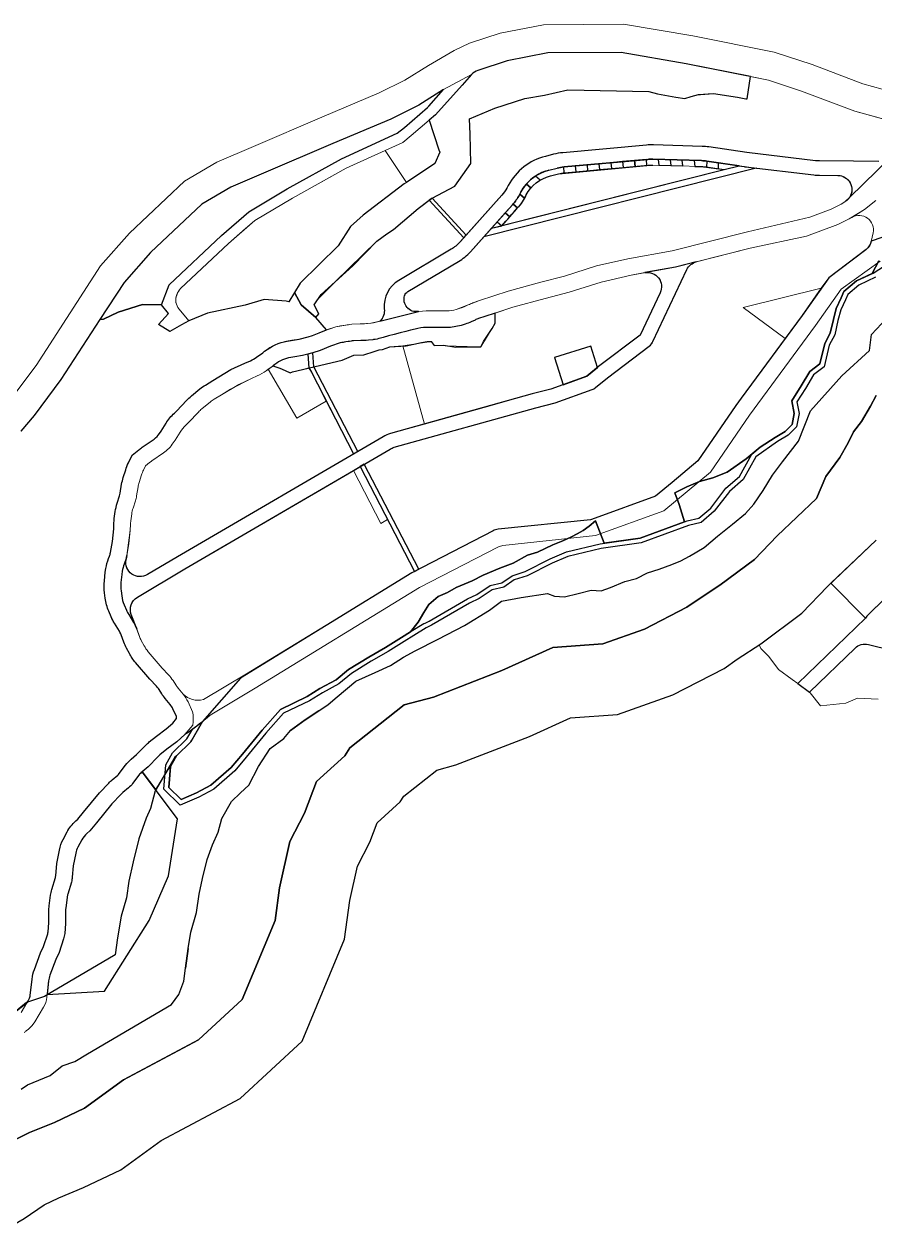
# Model space of a CAD drawing. Header units: millimetres. Extents: x 234550 to 240984, y 469077 to 474234.
# Drawn here: x 235077 to 235434, y 473330 to 473838 of the extents above; entities that cross this region are included whole.
import ezdxf

# ---------------------------------------------------------------- set-up
doc = ezdxf.new("R2010")
doc.units = ezdxf.units.MM
for name, color, linetype, lineweight in [('_proposed _Primary_road_Hatch', 7, 'Continuous', 0), ('_Proposed Access Road_Hatch', 255, 'Continuous', 0), ('_Proposed bicycle track hatch', 60, 'Continuous', 30), ('_Proposed institutional precinct_hatch', 150, 'Continuous', 0), ('_proposed OS-2 _hatch', 83, 'Continuous', 0), ('_Proposed UV_1_a_hatch', 31, 'Continuous', 0), ('_Proposed_footpath hatch', 161, 'Continuous', 30), ('_Proposed_parking', 253, 'Continuous', 30), ('_Propossed _Secondary_road_Hatch', 251, 'Continuous', 0), ('E1', 108, 'Continuous', 30)]:
    doc.layers.add(name, color=color, linetype=linetype, lineweight=lineweight)
doc.layers.add('_Proposed Service-1 hatch', color=210, linetype='Continuous')
doc.layers.add('_proposed Tertiary_road_Hatch', color=252, linetype='Continuous')
doc.layers.add('_proposed UV_2_Hatch', color=53, linetype='Continuous', lineweight=0, true_color=0xf2d64a)
doc.layers.add('water', color=140, linetype='Continuous', lineweight=30, true_color=0x00cdfe)

msp = doc.modelspace()

# ---------------------------------------------------------------- linework, layer by layer
at = {"layer": '_proposed _Primary_road_Hatch'}
msp.add_lwpolyline([(235461.62, 473803.53), (235429.12, 473812.46), (235407.85, 473820.57), (235391.9, 473825.76), (235357.66, 473832.59), (235328.54, 473837.55), (235294.97, 473837.31), (235276.77, 473833.77), (235263.78, 473829.53), (235257.4, 473826.52), (235246.57, 473820.17), (235236.7, 473813.98), (235225.85, 473808.62), (235201.8, 473798.4), (235173.05, 473786.07), (235157.7, 473779.49), (235144.11, 473771.54), (235120.99, 473749.75), (235108.76, 473735.9), (235081.65, 473694.09), (235071.95, 473681.08)], dxfattribs=at)
msp.add_lwpolyline([(235075.27, 473666.38), (235080.84, 473673.02), (235092.06, 473688.11), (235118.66, 473728.97), (235129.73, 473741.53), (235151.3, 473761.83), (235163.56, 473769.02), (235177.3, 473774.85), (235206.44, 473787.33), (235230.73, 473797.66), (235242.52, 473803.49), (235252.97, 473810.01), (235264.72, 473816.38, -0.131842), (235267.32, 473818.08), (235279.7, 473822.12), (235296.8, 473825.45), (235327.63, 473825.58), (235354.91, 473820.91), (235389.58, 473813.98), (235403.42, 473809.41), (235425.78, 473800.91), (235458.51, 473791.94)], format="xyb", dxfattribs=at)
at = {"layer": '_Proposed Access Road_Hatch'}
msp.add_lwpolyline([(235173.67, 473755.05), (235189.47, 473764.35), (235212.07, 473776.96), (235235.79, 473787.82), (235239.36, 473790.71), (235246.92, 473797.2), (235246.92, 473797.2), (235249.58, 473799.49), (235260.7, 473811.9), (235264.72, 473816.38), (235252.97, 473810.02), (235252.97, 473810.01), (235246.69, 473803.01, -0.032496), (235246.13, 473802.46), (235236.48, 473794.17), (235233.4, 473791.67), (235210.04, 473780.98), (235187.24, 473768.26), (235171.03, 473758.71), (235159.55, 473748.68), (235137.57, 473727.97), (235134.43, 473719.53), (235137.39, 473715.97), (235133.16, 473711.25), (235137.9, 473708.41), (235142.78, 473711.11), (235145.86, 473712.82), (235141.78, 473717.73, -0.279233), (235140.85, 473723.88, -0.125395), (235142.44, 473726.38), (235162.57, 473745.35)], format="xyb", close=True, dxfattribs=at)
at = {"layer": '_Proposed bicycle track hatch'}
msp.add_lwpolyline([(235434.55, 473731.13), (235427.54, 473727.88), (235422.86, 473723.92), (235421.82, 473721.61), (235419.87, 473717.4), (235418.72, 473712.91), (235417.37, 473706.98), (235415.03, 473702.56), (235412.93, 473693.55), (235408.42, 473690.13), (235405, 473684.39), (235401.44, 473678.84), (235402.4, 473673.93), (235401.33, 473668.22), (235397.8, 473664.74), (235393.32, 473662.09), (235384.23, 473655.71), (235378.87, 473646.17), (235373.09, 473641.06), (235366.68, 473632.75), (235361.16, 473628.06), (235355.85, 473626.81), (235336.04, 473619.53), (235319.13, 473617.16), (235305.23, 473613.77), (235298.65, 473610.93), (235288.03, 473605.56), (235282.68, 473603.88), (235278.26, 473600.83), (235273.39, 473599.71), (235267.97, 473596.09), (235263.9, 473594.14), (235247.94, 473584.89, -0.038977), (235245.58, 473583.76), (235240.41, 473580.6), (235236.41, 473578.03), (235229.63, 473573.78), (235222.54, 473569.71), (235214.18, 473564.61), (235208.89, 473560.28), (235202.02, 473556.49), (235196.64, 473553.12), (235185.65, 473547.87), (235178.25, 473539.46), (235169.92, 473529.35), (235165.17, 473523.62), (235156.32, 473515.92), (235150.01, 473512.58), (235142.17, 473509.17), (235135.35, 473515.89), (235136.17, 473526.13), (235139.03, 473531.25), (235145.1, 473537.09), (235147.6, 473541.24), (235151.64, 473544.39), (235146.68, 473535.84), (235140.63, 473530.01), (235138.13, 473525.53), (235137.42, 473516.65), (235142.61, 473511.54), (235149.14, 473514.38), (235155.18, 473517.58), (235163.73, 473525.02), (235168.38, 473530.62), (235176.73, 473540.75), (235184.42, 473549.5), (235195.67, 473554.87), (235201, 473558.21), (235207.77, 473561.95), (235213.02, 473566.24), (235221.52, 473571.43), (235228.6, 473575.49), (235235.33, 473579.71), (235239.34, 473582.3), (235244.7, 473585.56, 0.041903), (235246.93, 473586.62), (235262.97, 473595.91), (235266.98, 473597.83), (235272.59, 473601.57), (235277.44, 473602.69), (235281.79, 473605.69), (235287.27, 473607.41), (235297.8, 473612.74), (235304.6, 473615.68), (235318.76, 473619.13), (235335.55, 473621.48), (235355.28, 473628.73), (235360.23, 473629.89), (235365.22, 473634.14), (235371.62, 473642.44), (235377.3, 473647.45), (235382.57, 473656.84), (235386.05, 473659.65), (235392.23, 473663.77), (235396.57, 473666.34), (235399.48, 473669.2), (235400.36, 473673.92), (235399.32, 473679.24), (235403.3, 473685.44), (235406.91, 473691.49), (235411.15, 473694.71), (235413.15, 473703.27), (235415.48, 473707.68), (235416.78, 473713.38), (235417.98, 473718.07), (235420, 473722.44), (235421.22, 473725.15), (235426.45, 473729.58), (235433.57, 473732.88), (235443.44, 473739.33)], format="xyb", dxfattribs=at)
at = {"layer": '_Proposed institutional precinct_hatch'}
msp.add_lwpolyline([(235235.79, 473702.28), (235230.36, 473701.9), (235227.29, 473700.83), (235225.82, 473700.66), (235223.81, 473700), (235219.37, 473698.49), (235215.21, 473698.44), (235210.32, 473696.35), (235198.44, 473693.51), (235216.87, 473657.9), (235227.53, 473664.12, -0.064055), (235230.63, 473665.44), (235244.97, 473669.44)], format="xyb", close=True, dxfattribs=at)
at = {"layer": '_proposed OS-2 _hatch'}
for points in [[(235246.92, 473797.2), (235239.36, 473790.71), (235235.79, 473787.82), (235228.44, 473784.45), (235237.3, 473771.04), (235249.25, 473779.01), (235251.34, 473783.7), (235250.92, 473784.65)], [(235197.38, 473691.2), (235196.36, 473693.01), (235188.51, 473690.99), (235184.19, 473692.96), (235181.2, 473693.83), (235179.26, 473692.44), (235191.25, 473671.89), (235203.63, 473679.12)], [(235217.9, 473651.55), (235215.11, 473649.92), (235226.61, 473627.69), (235229.41, 473629.32)]]:
    msp.add_lwpolyline(points, close=True, dxfattribs=at)
msp.add_lwpolyline([(235370.88, 473776.38), (235363.18, 473777.52, 0.029186), (235361.32, 473777.68), (235340.88, 473778.29, 0.030089), (235338.96, 473778.23), (235303.8, 473775.05, 0.039734), (235301.3, 473774.62), (235297.83, 473773.73, 0.21088), (235287.66, 473765.76, -0.092622), (235284.07, 473760.27, -0.000407), (235277.41, 473752.84)], format="xyb", close=True, dxfattribs=at)
msp.add_lwpolyline([(235403.6, 473715.02), (235411.72, 473726.52), (235378.81, 473718.37), (235396.5, 473705.38), (235403.6, 473715.02)], dxfattribs=at)
at = {"layer": '_Proposed Service-1 hatch'}
msp.add_lwpolyline([(235314.8, 473702.22), (235299.61, 473697.36), (235303.27, 473685.92), (235313.15, 473689.5), (235317.66, 473693.25)], close=True, dxfattribs=at)
msp.add_lwpolyline([(235141.16, 473503.44), (235126.25, 473523.25, 0.053684), (235124.89, 473521.79), (235122.25, 473518.29, -0.058431), (235120.53, 473516.49), (235118.18, 473514.54, 0.031577), (235117.32, 473513.74), (235113.55, 473509.71), (235107.03, 473501.85), (235104.31, 473498.46), (235103, 473497.31, 0.091307), (235100.91, 473494.67), (235099.27, 473491.58, 0.073373), (235098.36, 473489.02), (235097.31, 473483.67), (235096.9, 473478.95, -0.049578), (235096.51, 473476.87), (235095.02, 473471.8, 0.038348), (235094.72, 473470.4), (235094.13, 473465.99, 0.035003), (235094.05, 473464.69), (235094.1, 473459.42), (235093.7, 473455.29, -0.054971), (235093.23, 473452.99), (235091.36, 473447.23), (235090.02, 473444.36), (235087.48, 473437.71, 0.065478), (235086.92, 473435.35), (235086.32, 473429.59), (235110.39, 473431.02), (235129.21, 473460.7), (235137.34, 473479.49)], format="xyb", close=True, dxfattribs=at)
at = {"layer": '_proposed Tertiary_road_Hatch'}
for points in [[(235435.89, 473779.83), (235425.25, 473779.92), (235410.99, 473780.03, -0.02765), (235409.28, 473780.14), (235380.39, 473783.57), (235364.42, 473785.93, 0.029186), (235361.57, 473786.18), (235341.13, 473786.79, 0.030089), (235338.19, 473786.7), (235303.04, 473783.51, 0.039734), (235299.2, 473782.85), (235295.73, 473781.97, 0.21088), (235280.16, 473769.76), (235279.58, 473768.66, -0.060254), (235277.44, 473765.61), (235259.76, 473745.89, -0.076242), (235256.13, 473742.9), (235234.09, 473729.83, 0.288535), (235228.01, 473717.92, -0.244895), (235226.17, 473712.69), (235242.43, 473716.77, -0.565011), (235236.56, 473723.38), (235236.59, 473723.48, -0.180655), (235237.91, 473725.12), (235259.19, 473737.74, 0.076242), (235264.23, 473741.88), (235281.91, 473761.61, 0.060254), (235284.87, 473765.84), (235285.46, 473766.94, -0.21088), (235297.21, 473776.16), (235300.68, 473777.04, -0.039734), (235303.58, 473777.54), (235338.73, 473780.72, -0.030089), (235340.95, 473780.79), (235361.39, 473780.18, -0.029186), (235363.54, 473779.99), (235379.3, 473777.67, 0.007101), (235379.9, 473777.59), (235408.57, 473774.18, 0.02765), (235410.94, 473774.03), (235418.63, 473773.97, -0.589371), (235423.64, 473764.75), (235440.86, 473781.51, -0.16847)], [(235451.85, 473609.22), (235431.52, 473589.31, 0.059435), (235430.34, 473587.83), (235401.79, 473560.3), (235406.7, 473556.7), (235425.91, 473575.23, -0.257505), (235431.51, 473576.73), (235489.52, 473562.49, 0.286146)]]:
    msp.add_lwpolyline(points, format="xyb", dxfattribs=at)
msp.add_lwpolyline([(235291.68, 473676.27), (235299.83, 473678.29), (235315.39, 473683.93, 0.086845), (235316.83, 473684.75), (235321.8, 473688.89), (235339.41, 473702.2, 0.133222), (235340.95, 473704.19), (235340.96, 473704.18), (235355.22, 473734.37, -0.22419), (235359.18, 473737.63), (235350.45, 473735.42), (235337.49, 473733.1, -0.609637), (235343.98, 473724.63), (235335.56, 473706.81), (235318.07, 473693.59), (235313.15, 473689.5), (235298.09, 473684.04), (235290.15, 473682.07), (235230.63, 473665.44, 0.064055), (235227.53, 473664.12), (235141.12, 473613.68), (235128.45, 473606.13, -0.644563), (235119.47, 473612.37), (235119.8, 473614.16, -0.045294), (235119.04, 473611.43), (235118.68, 473610.49, 0.051832), (235117.92, 473607.63), (235117.7, 473606.23), (235117.33, 473602.8, 0.060106), (235117.37, 473599.38), (235117.65, 473597.21, 0.067991), (235118.68, 473593.48), (235119.65, 473591.2, 0.036783), (235120.61, 473589.33), (235122.63, 473586.04, -0.047746), (235123.95, 473583.35), (235121.69, 473589.37, -0.362988), (235124.23, 473596.64), (235144.16, 473608.51), (235230.56, 473658.94, -0.064055), (235232.25, 473659.66)], format="xyb", close=True, dxfattribs=at)
at = {"layer": '_Proposed UV_1_a_hatch'}
msp.add_lwpolyline([(235420.07, 473761.87), (235421.67, 473762.83, 0.757958), (235418.63, 473773.97), (235410.94, 473774.03, -0.02765), (235408.57, 473774.18), (235384.38, 473777.05), (235269.89, 473748.2), (235264.23, 473741.88, -0.076242), (235259.19, 473737.74), (235237.91, 473725.12, 0.180655), (235236.6, 473723.48), (235236.56, 473723.38, 0.567588), (235242.47, 473716.78), (235244.15, 473716.95), (235245.68, 473717.01), (235254.32, 473717.02, 0.073682), (235258.29, 473717.62), (235263.31, 473719.53), (235268.02, 473721.32), (235280.08, 473725.27), (235293.82, 473729.04), (235303.81, 473731.6), (235317.28, 473735.91), (235330.45, 473738.94), (235348.98, 473742.27), (235380.7, 473750.28), (235406.91, 473756.45), (235415.89, 473759.83)], format="xyb", close=True, dxfattribs=at)
at = {"layer": '_proposed UV_2_Hatch'}
for points in [[(235450.58, 473794.11), (235425.78, 473800.91), (235403.42, 473809.41), (235389.58, 473813.98), (235381.95, 473815.5), (235380.57, 473806.13), (235380.06, 473806.21), (235376.45, 473806.84), (235366.47, 473808.36), (235364.16, 473808.2), (235360.13, 473807.93), (235357, 473807.12), (235354.34, 473806.33), (235350.55, 473806.85), (235342.87, 473808.26), (235339.26, 473809.24), (235305.13, 473809.95), (235295.32, 473807.76), (235287.13, 473806.34), (235274.43, 473802.3), (235263.88, 473797.7), (235264.18, 473791.3), (235264.41, 473778.95), (235257.71, 473769.47), (235248.16, 473764.33), (235262.46, 473748.89), (235277.44, 473765.61, 0.060254), (235279.58, 473768.66), (235280.16, 473769.76, -0.21088), (235295.73, 473781.97), (235299.2, 473782.85, -0.039734), (235303.04, 473783.51), (235338.19, 473786.7, -0.030089), (235341.13, 473786.79), (235361.57, 473786.18, -0.029186), (235364.42, 473785.93), (235380.39, 473783.57), (235409.28, 473780.14, 0.02765), (235410.99, 473780.03), (235425.25, 473779.92), (235435.9, 473779.83, 0.227084)], [(235234.09, 473729.83), (235256.13, 473742.9, 0.076242), (235259.76, 473745.89), (235261.45, 473747.77), (235246.85, 473763.54), (235242.33, 473760.07), (235231.94, 473751.19), (235229.09, 473749.37), (235224.84, 473746.3), (235207.39, 473729.22), (235200.23, 473722.04), (235198.62, 473719.6), (235200.46, 473715.78), (235199.22, 473714.21), (235203.77, 473708.99), (235207.65, 473710.37), (235214.38, 473711.43), (235219.76, 473711.55), (235222.36, 473711.85), (235226.17, 473712.69, 0.244895), (235228.01, 473717.92, -0.288535), (235234.09, 473729.83)], [(235141.12, 473613.68), (235215.14, 473656.89), (235203.63, 473679.12), (235191.25, 473671.89), (235179.26, 473692.44), (235178.4, 473691.82, -0.052446), (235174.64, 473689.67), (235172.26, 473688.63), (235163.44, 473684.07), (235159.59, 473681.75), (235156.52, 473679.87, 0.033669), (235154.95, 473678.75), (235151.35, 473675.82, 0.033758), (235149.95, 473674.5), (235145.79, 473670.05), (235144.59, 473668.93, 0.065314), (235142.23, 473666.06), (235140.1, 473662.63), (235139.35, 473661.52, -0.094922), (235135.2, 473657.31), (235130.27, 473653.92, 0.020074), (235129.35, 473653.23), (235127.69, 473651.88), (235126.79, 473650.05, 0.037321), (235126, 473648.07), (235125, 473644.86, 0.033878), (235124.54, 473642.98), (235123.91, 473639.25, -0.034362), (235123.4, 473637.15), (235122.42, 473634.05, 0.042484), (235121.89, 473631.68), (235121.48, 473628.75, 0.026349), (235121.36, 473627.25), (235121.28, 473624.88), (235119.8, 473614.16), (235119.47, 473612.37, 0.644563), (235128.45, 473606.13), (235141.12, 473613.68)], [(235434.82, 473620.61), (235415.78, 473602.53), (235430.34, 473587.83, -0.059435), (235431.52, 473589.31), (235450.94, 473608.33)], [(235489.52, 473562.49), (235431.51, 473576.73, 0.257505), (235425.91, 473575.23), (235406.7, 473556.7), (235407.02, 473556.47), (235411.38, 473551), (235421.99, 473552.16), (235426.97, 473554.19), (235435.62, 473553.84)]]:
    msp.add_lwpolyline(points, format="xyb", dxfattribs=at)
for points in [[(235213.82, 473752.46), (235219.14, 473757.32), (235236.32, 473770.39), (235237.3, 473771.04), (235228.44, 473784.45), (235212.07, 473776.96), (235208.57, 473775.01), (235205.06, 473773.05), (235189.48, 473764.35), (235173.68, 473755.04), (235169.72, 473751.59), (235169.72, 473751.59), (235162.57, 473745.35), (235142.44, 473726.38, 0.115353), (235140.93, 473724.1), (235140.77, 473723.66, 0.268591), (235141.78, 473717.73), (235145.86, 473712.82), (235153.66, 473716.07), (235169.52, 473719.43), (235177.58, 473721.86), (235186.75, 473721.09), (235186.75, 473721.09), (235187.89, 473720.79), (235192.67, 473728.7), (235208.67, 473744.37)], [(235375.81, 473677.29), (235396.5, 473705.38), (235378.81, 473718.37), (235411.72, 473726.52), (235414.85, 473730.97), (235430.44, 473742.74, 0.178867), (235432.69, 473746.24), (235433.47, 473749.8, 0.657604), (235424.53, 473756.23), (235418.66, 473753.39), (235405.44, 473748.42), (235381.8, 473743.34), (235359.18, 473737.63, 0.22419), (235355.22, 473734.37), (235340.86, 473703.98, -0.121147), (235339.41, 473702.2), (235321.8, 473688.89), (235316.83, 473684.75, -0.086845), (235315.39, 473683.93), (235299.83, 473678.29), (235291.68, 473676.27), (235232.25, 473659.66, 0.064055), (235230.56, 473658.94), (235219.63, 473652.56), (235242.51, 473608.37), (235273.75, 473624.54, -0.093664), (235275.88, 473625.18), (235314.75, 473629.24), (235342.05, 473639.13), (235359.85, 473653.95)], [(235335.56, 473706.81), (235343.98, 473724.63, 0.609637), (235337.49, 473733.1), (235331.86, 473732.08), (235319.13, 473729.15), (235305.75, 473724.87), (235295.61, 473722.28), (235282.09, 473718.57), (235274.63, 473716.12), (235274.6, 473711.9), (235268.62, 473701.85), (235262.81, 473702.05), (235248.99, 473702.48), (235247.67, 473704.2), (235235.79, 473702.28), (235244.97, 473669.44), (235269.97, 473676.44), (235290.15, 473682.07), (235298.09, 473684.04), (235303.27, 473685.92), (235299.61, 473697.36), (235314.8, 473702.22), (235317.66, 473693.25), (235318.07, 473693.59)], [(235229.41, 473629.32), (235226.61, 473627.69), (235215.11, 473649.92), (235144.16, 473608.51), (235124.23, 473596.64, 0.362988), (235121.69, 473589.37), (235125.14, 473580.17, 0.031885), (235125.89, 473578.5), (235127.08, 473576.26, 0.0539), (235128.8, 473573.71), (235134.62, 473566.83), (235137.31, 473564.05, -0.049493), (235139.23, 473561.61), (235140.41, 473559.78, 0.029253), (235141.39, 473558.43), (235143.44, 473555.92, 0.26011), (235151.98, 473553.57), (235170.17, 473564.41), (235239.67, 473606.9), (235240.73, 473607.45)]]:
    msp.add_lwpolyline(points, format="xyb", close=True, dxfattribs=at)
msp.add_lwpolyline([(235415.78, 473602.53), (235414.29, 473601.12), (235403.59, 473589.94), (235386.24, 473577.02), (235385.59, 473576.6), (235386.28, 473575.02), (235389.71, 473571.67), (235393.76, 473566.2), (235399.46, 473562.01), (235401.79, 473560.3), (235430.34, 473587.83)], dxfattribs=at)
at = {"layer": '_Proposed_footpath hatch'}
for points in [[(235384.38, 473777.05), (235269.89, 473748.2), (235273.06, 473751.73), (235370.88, 473776.38), (235377.2, 473777.97), (235384.38, 473777.05)], [(235219.63, 473652.56), (235217.9, 473651.55), (235240.73, 473607.45), (235242.51, 473608.37), (235219.63, 473652.56)]]:
    msp.add_lwpolyline(points, dxfattribs=at)
for points in [[(235248.16, 473764.33), (235246.85, 473763.54), (235246.85, 473763.54), (235261.45, 473747.77), (235262.46, 473748.89)], [(235198.44, 473693.51), (235198.01, 473699.33), (235195.86, 473698.82), (235196.36, 473693.01), (235197.38, 473691.2), (235215.14, 473656.89), (235216.87, 473657.9)]]:
    msp.add_lwpolyline(points, close=True, dxfattribs=at)
at = {"layer": '_Proposed_parking'}
for points in [[(235285.46, 473766.94, -0.210881), (235297.21, 473776.16, 0.083675), (235291.59, 473773.67, 0.138176), (235284.87, 473765.84, -0.060254), (235281.91, 473761.61), (235273.06, 473751.73), (235277.39, 473752.82, 0.000408), (235284.06, 473760.27, 0.092622), (235287.66, 473765.76, -0.21088), (235297.83, 473773.73), (235301.3, 473774.62), (235338.4, 473778.18), (235338.96, 473778.23, -0.030089), (235340.88, 473778.29)], [(235361.32, 473777.68, -0.029186), (235363.18, 473777.52), (235370.88, 473776.38), (235377.2, 473777.97), (235363.54, 473779.99, 0.029186), (235361.39, 473780.18), (235340.95, 473780.79, 0.030089), (235338.73, 473780.72), (235303.58, 473777.54, 0.039734), (235300.68, 473777.04)], [(235303.32, 473777.51), (235303.55, 473775.02, -0.004051)], [(235358.3, 473780.27), (235358.52, 473777.77), (235361.32, 473777.68, -0.029186), (235363.18, 473777.52), (235363.52, 473777.47)], [(235363.59, 473779.98), (235363.54, 473779.99, 0.029186)], [(235293.53, 473771.93), (235291.59, 473773.67, 0.068376)], [(235287.08, 473764.66), (235287.66, 473765.76, -0.055501)], [(235287.08, 473764.66, -0.060254), (235284.06, 473760.27), (235282.2, 473761.94, -0.005142)], [(235282.2, 473761.94), (235284.06, 473760.27, 0.052629)]]:
    msp.add_lwpolyline(points, format="xyb", dxfattribs=at)
for points in [[(235313.28, 473778.42), (235308.3, 473777.96), (235308.53, 473775.47), (235313.51, 473775.93)], [(235323.24, 473779.32), (235313.28, 473778.42), (235313.51, 473775.93), (235318.48, 473776.38)], [(235318.26, 473778.87), (235318.48, 473776.38), (235323.46, 473776.83)], [(235328.22, 473779.77), (235323.24, 473779.32), (235323.46, 473776.83), (235333.42, 473777.73), (235333.2, 473780.22), (235328.22, 473779.77), (235328.44, 473777.28)], [(235348.23, 473780.57), (235343.19, 473780.72), (235343.42, 473778.22), (235353.49, 473777.92), (235353.26, 473780.42), (235348.23, 473780.57), (235348.45, 473778.07)], [(235303.8, 473775.05), (235308.53, 473775.47)], [(235285.46, 473766.94), (235285.02, 473766.13), (235286.94, 473764.41), (235285.02, 473766.13), (235284.87, 473765.84)], [(235281.91, 473761.61), (235278.87, 473758.21), (235280.73, 473756.54), (235283.77, 473759.94)]]:
    msp.add_lwpolyline(points, dxfattribs=at)
for points in [[(235338.18, 473780.67), (235333.2, 473780.22), (235333.42, 473777.73), (235338.4, 473778.18)], [(235368.57, 473779.25), (235363.59, 473779.98), (235363.52, 473777.47), (235368.5, 473776.73)], [(235289.67, 473768.68), (235287.8, 473770.35)], [(235280.73, 473756.54), (235278.87, 473758.21), (235275.53, 473754.49), (235277.39, 473752.82)]]:
    msp.add_lwpolyline(points, close=True, dxfattribs=at)
at = {"layer": '_Propossed _Secondary_road_Hatch'}
for points in [[(235440.86, 473781.51), (235423.64, 473764.75), (235421.67, 473762.83), (235420.07, 473761.87), (235415.89, 473759.83), (235406.91, 473756.45), (235380.7, 473750.28), (235348.98, 473742.27), (235330.45, 473738.94), (235317.28, 473735.91), (235303.81, 473731.6), (235293.82, 473729.05), (235280.08, 473725.27), (235268.02, 473721.32), (235265.3, 473720.34, 0.020474), (235263.31, 473719.53), (235261.66, 473718.78, -0.032563), (235259.99, 473718.15), (235258.29, 473717.63, -0.074532), (235254.27, 473717.02), (235245.68, 473717.01), (235244.15, 473716.95), (235242.53, 473716.78), (235242.43, 473716.77), (235224.56, 473712.29, -0.037659), (235222.54, 473711.87), (235222.4, 473711.86), (235220.61, 473711.65), (235219.76, 473711.55), (235218.96, 473711.53), (235217.94, 473711.51), (235214.38, 473711.43), (235213.48, 473711.28), (235213, 473711.21), (235212.43, 473711.12), (235211.77, 473711.03), (235210.78, 473710.88), (235210.12, 473710.77), (235209.69, 473710.7), (235209.07, 473710.61), (235207.65, 473710.37), (235202.88, 473708.68), (235198.56, 473706.92), (235196.06, 473706.06), (235192.3, 473705.18), (235189.23, 473704.64), (235187.57, 473704.37, 0.128242), (235177.74, 473700.02), (235176.97, 473699.41), (235174.31, 473697.5, -0.052446), (235171.82, 473696.08), (235169.39, 473695.01), (235163.57, 473692.33), (235155.95, 473687.73), (235152.86, 473685.84, 0.033669), (235150.53, 473684.18), (235146.93, 473681.24, 0.033758), (235144.83, 473679.28), (235140.83, 473675), (235139.81, 473674.04, 0.065314), (235136.29, 473669.76), (235134.22, 473666.43), (235133.54, 473665.41, -0.094922), (235131.24, 473663.08), (235126.3, 473659.68, 0.020074), (235124.93, 473658.66), (235122.07, 473656.34), (235120.5, 473653.11, 0.037321), (235119.33, 473650.16), (235118.32, 473646.96, 0.033878), (235117.64, 473644.16), (235117.01, 473640.43, -0.034362), (235116.73, 473639.27), (235115.74, 473636.16, 0.042484), (235114.95, 473632.64), (235114.55, 473629.7, 0.026349), (235114.36, 473627.47), (235114.29, 473625.34), (235113.76, 473620.01), (235112.92, 473615.43, -0.045294), (235112.5, 473613.92), (235112.14, 473612.97, 0.051832), (235111.01, 473608.72), (235110.76, 473607.16), (235110.37, 473603.56, 0.060106), (235110.43, 473598.46), (235110.71, 473596.3, 0.067991), (235112.24, 473590.73), (235113.21, 473588.46, 0.036783), (235114.64, 473585.68), (235116.67, 473582.38, -0.047746), (235117.39, 473580.89), (235118.59, 473577.7, 0.031885), (235119.7, 473575.23), (235120.89, 473572.98, 0.0539), (235123.46, 473569.19), (235129.43, 473562.13), (235132.27, 473559.18, -0.049493), (235133.34, 473557.84), (235134.52, 473556, 0.029253), (235135.98, 473553.99), (235138.03, 473551.48, -0.062605), (235139.19, 473549.65), (235140.67, 473546.48, -0.025644), (235140.7, 473545.59), (235139.18, 473543.76), (235136.35, 473541.27), (235132.32, 473538.24), (235129.26, 473535.78, 0.029652), (235127.84, 473534.48), (235123.92, 473530.48), (235121.69, 473528.55, 0.053684), (235119.3, 473526.01), (235116.66, 473522.51, -0.058431), (235116.07, 473521.88), (235113.72, 473519.93, 0.031577), (235112.22, 473518.53), (235108.29, 473514.34), (235101.6, 473506.27), (235099.23, 473503.32), (235098.39, 473502.58, 0.091307), (235094.72, 473497.95), (235093.08, 473494.85, 0.073373), (235091.49, 473490.37), (235090.37, 473484.66), (235089.92, 473479.56, -0.049578), (235089.79, 473478.84), (235088.3, 473473.77, 0.038348), (235087.78, 473471.33), (235087.2, 473466.91, 0.035003), (235087.05, 473464.63), (235087.09, 473459.73), (235086.74, 473455.94, -0.054971), (235086.57, 473455.15), (235084.83, 473449.8), (235083.57, 473447.09), (235080.94, 473440.2, 0.065478), (235079.96, 473436.07), (235079.25, 473429.27, -0.107355), (235078.76, 473427.77), (235075.42, 473422.08)], [(235434.6, 473763.37), (235429.85, 473759.57), (235424.53, 473756.23, -0.657604), (235433.47, 473749.8), (235432.69, 473746.24, -0.178867), (235430.44, 473742.74), (235414.85, 473730.97), (235403.6, 473715.02), (235375.85, 473677.26), (235359.85, 473653.95), (235342.05, 473639.13), (235314.75, 473629.24), (235275.88, 473625.18, 0.093664), (235273.75, 473624.54), (235239.67, 473606.9), (235170.17, 473564.41), (235151.98, 473553.57, -0.26011), (235143.44, 473555.92, -0.062602)], [(235145.53, 473552.61, 0.062605), (235143.44, 473555.92), (235141.39, 473558.43, -0.029253), (235140.41, 473559.78), (235139.23, 473561.61, 0.049493), (235137.31, 473564.05), (235134.62, 473566.83), (235128.8, 473573.71, -0.0539), (235127.08, 473576.26), (235125.89, 473578.5, -0.031885), (235125.14, 473580.17), (235123.95, 473583.35, 0.047746), (235122.63, 473586.04), (235120.61, 473589.33, -0.036783), (235119.65, 473591.2), (235118.68, 473593.48, -0.067991), (235117.65, 473597.21), (235117.37, 473599.38, -0.060106), (235117.33, 473602.8), (235117.7, 473606.23), (235117.92, 473607.63, -0.051832), (235118.68, 473610.49), (235119.04, 473611.43, 0.045294), (235119.8, 473614.16), (235120.7, 473619.03), (235121.28, 473624.88), (235121.36, 473627.25, -0.026349), (235121.48, 473628.75), (235121.89, 473631.68, -0.042484), (235122.42, 473634.05), (235123.4, 473637.15, 0.034362), (235123.91, 473639.25), (235124.54, 473642.98, -0.033878), (235125, 473644.86), (235126, 473648.07, -0.037321), (235126.79, 473650.05), (235127.69, 473651.88), (235129.35, 473653.23, -0.020074), (235130.27, 473653.92), (235135.2, 473657.31, 0.094922), (235139.35, 473661.52), (235140.1, 473662.63), (235142.23, 473666.06, -0.065314), (235144.59, 473668.93), (235145.79, 473670.05), (235149.95, 473674.5, -0.033758), (235151.35, 473675.82), (235154.95, 473678.75, -0.033669), (235156.52, 473679.87), (235159.59, 473681.75), (235166.86, 473686.13), (235172.26, 473688.63), (235174.64, 473689.67, 0.052446), (235178.4, 473691.82), (235181.2, 473693.83), (235182.09, 473694.54, -0.128242), (235188.69, 473697.46), (235190.4, 473697.74), (235193.71, 473698.32), (235198.01, 473699.33), (235201.03, 473700.37), (235205.36, 473702.14), (235209.42, 473703.57), (235210.19, 473703.7), (235210.76, 473703.79), (235211.21, 473703.86), (235211.86, 473703.96), (235212.78, 473704.1), (235213.45, 473704.19), (235214.06, 473704.29), (235214.54, 473704.36), (235215.03, 473704.44), (235218.1, 473704.51), (235219.14, 473704.53), (235220.19, 473704.56), (235220.43, 473704.58), (235221.41, 473704.7), (235223.24, 473704.91), (235223.43, 473704.93, 0.037659), (235226.48, 473705.56), (235227.53, 473705.86), (235229.73, 473706.5), (235232.15, 473707.15), (235234.66, 473707.79), (235237.05, 473708.34), (235239.05, 473708.84), (235241.03, 473709.37, -0.062027), (235245.76, 473710.01), (235246.98, 473710.02), (235254.27, 473710.02, 0.074532), (235260.34, 473710.93), (235262.04, 473711.45, 0.032563), (235264.56, 473712.41), (235266.21, 473713.16, -0.020474), (235267.68, 473713.76), (235270.29, 473714.7), (235282.09, 473718.57), (235295.61, 473722.28), (235305.75, 473724.87), (235319.13, 473729.15), (235331.86, 473732.08), (235350.45, 473735.42), (235381.8, 473743.34), (235405.44, 473748.42), (235418.66, 473753.39), (235423.41, 473755.71), (235429.85, 473759.57)], [(235147.63, 473544.31), (235147.49, 473542.81), (235144.22, 473538.86, 0.034865), (235154.79, 473547.1), (235173.78, 473558.41), (235242.89, 473600.68), (235275.8, 473617.72, -0.092923), (235277.92, 473618.36), (235316.79, 473622.53), (235345.59, 473632.96), (235365.08, 473649.19), (235381.5, 473673.2), (235409.28, 473710.92), (235420.02, 473726.15), (235436.44, 473737.89, 0.185565)], [(235145.53, 473552.61), (235147.48, 473548.45), (235147.54, 473547.98, -0.05867), (235147.63, 473544.31, 0.065718), (235147.54, 473547.98, -0.058667)], [(235076.63, 473413.6, -0.036131), (235077.68, 473414.43, 0.073503), (235079.97, 473416.56), (235081.2, 473418.1), (235084.8, 473424.23, 0.107355), (235086.22, 473428.55), (235086.92, 473435.35, -0.065478), (235087.48, 473437.71), (235090.02, 473444.36), (235091.36, 473447.23), (235093.23, 473452.99, 0.054971), (235093.7, 473455.29), (235094.1, 473459.42), (235094.05, 473464.69, -0.035003), (235094.13, 473465.99), (235094.72, 473470.4, -0.038348), (235095.02, 473471.8), (235096.51, 473476.87, 0.049578), (235096.9, 473478.95), (235097.31, 473483.67), (235098.36, 473489.02, -0.073373), (235099.27, 473491.58), (235100.91, 473494.67, -0.091307), (235103, 473497.31), (235104.31, 473498.46), (235107.03, 473501.85), (235113.55, 473509.71), (235117.32, 473513.74, -0.031577), (235118.18, 473514.54), (235120.53, 473516.49, 0.058431), (235122.25, 473518.29), (235124.89, 473521.79, -0.053684), (235126.25, 473523.25), (235128.72, 473525.37), (235132.84, 473529.59, -0.029652), (235133.66, 473530.33), (235136.62, 473532.72), (235140.77, 473535.84), (235144.21, 473538.86), (235147.49, 473542.81), (235147.63, 473544.31, 0.05867)]]:
    msp.add_lwpolyline(points, format="xyb", dxfattribs=at)
msp.add_lwpolyline([(235147.54, 473547.98), (235147.48, 473548.45)], dxfattribs=at)
at = {"layer": 'E1'}
for points in [[(235381.95, 473815.5), (235354.91, 473820.91), (235327.63, 473825.58), (235296.8, 473825.45), (235279.7, 473822.12), (235267.32, 473818.08, 0.1337), (235264.69, 473816.35), (235260.7, 473811.9), (235249.58, 473799.49), (235246.92, 473797.2), (235250.91, 473784.65), (235251.34, 473783.7), (235249.25, 473779.01), (235237.3, 473771.04), (235236.32, 473770.39), (235219.14, 473757.32), (235213.82, 473752.46), (235208.67, 473744.37), (235192.67, 473728.7), (235190.3, 473724.77), (235193.13, 473719.52), (235199.22, 473714.21), (235200.46, 473715.78), (235198.62, 473719.6), (235201.43, 473723.85), (235207.39, 473729.22), (235214.84, 473735.93), (235224.84, 473746.3), (235229.09, 473749.37), (235231.94, 473751.19), (235242.33, 473760.07), (235243.95, 473761.31), (235246.85, 473763.54), (235248.16, 473764.33), (235257.71, 473769.47), (235264.41, 473778.95), (235264.18, 473791.3), (235263.88, 473797.7), (235274.43, 473802.3), (235287.13, 473806.34), (235295.32, 473807.76), (235305.13, 473809.95), (235339.26, 473809.24), (235342.87, 473808.26), (235350.55, 473806.85), (235354.34, 473806.33), (235357, 473807.12), (235360.13, 473807.93), (235360.87, 473807.98), (235366.47, 473808.36), (235376.45, 473806.84), (235380.06, 473806.21), (235380.57, 473806.13)], [(235187.24, 473768.26), (235210.04, 473780.98), (235233.4, 473791.67), (235236.48, 473794.17), (235246.13, 473802.46, 0.032496), (235246.69, 473803.01), (235252.97, 473810.01), (235242.52, 473803.49), (235230.73, 473797.66), (235206.44, 473787.33), (235177.3, 473774.85), (235163.56, 473769.02), (235151.3, 473761.83), (235129.73, 473741.53), (235118.66, 473728.97), (235108.48, 473713.33), (235109.99, 473713.47), (235116.24, 473716.43), (235126.41, 473719.76), (235134.43, 473719.53), (235137.57, 473727.97), (235159.55, 473748.68), (235171.03, 473758.71)], [(235273.38, 473709.63), (235274.6, 473711.9), (235274.63, 473716.12), (235270.29, 473714.7), (235267.68, 473713.76, 0.020474), (235266.21, 473713.16), (235264.56, 473712.41, -0.032563), (235262.04, 473711.45), (235260.34, 473710.93, -0.074532), (235254.27, 473710.02), (235250.15, 473710.02), (235246.98, 473710.02), (235245.76, 473710.01, 0.062027), (235241.03, 473709.37), (235239.05, 473708.84), (235237.05, 473708.34), (235234.66, 473707.79), (235232.15, 473707.15), (235229.73, 473706.5), (235227.53, 473705.86), (235226.48, 473705.56, -0.037659), (235223.43, 473704.93), (235223.24, 473704.91), (235221.41, 473704.7), (235220.43, 473704.58), (235220.19, 473704.56), (235219.14, 473704.53), (235218.1, 473704.51), (235215.03, 473704.44), (235214.54, 473704.36), (235214.06, 473704.29), (235213.45, 473704.19), (235212.78, 473704.1), (235211.86, 473703.96), (235211.21, 473703.86), (235210.76, 473703.79), (235210.19, 473703.7), (235209.42, 473703.57), (235205.36, 473702.14), (235201.03, 473700.37), (235198.01, 473699.33), (235193.71, 473698.32), (235190.4, 473697.74), (235188.69, 473697.46, 0.128242), (235182.09, 473694.54), (235181.22, 473693.85), (235184.19, 473692.96), (235186.32, 473691.94), (235188.51, 473690.99), (235189.44, 473691.35), (235210.32, 473696.35), (235215.21, 473698.44), (235219.37, 473698.49), (235223.81, 473700), (235225.82, 473700.66), (235227.29, 473700.83), (235230.36, 473701.9), (235237.24, 473702.38), (235240.46, 473703.07), (235243.67, 473703.75), (235246.03, 473704.12), (235247.67, 473704.2), (235248.99, 473702.48), (235252.97, 473702.53), (235258.14, 473701.82), (235265.27, 473701.86), (235268.62, 473701.85), (235269.79, 473704.08)], [(235269.79, 473704.08), (235273.38, 473709.63), (235274.6, 473711.9), (235274.63, 473716.12), (235270.29, 473714.7), (235267.68, 473713.76, 0.020474), (235266.21, 473713.16), (235264.56, 473712.41, -0.032563), (235262.04, 473711.45), (235260.34, 473710.93, -0.074532), (235254.27, 473710.02), (235246.98, 473710.02), (235245.76, 473710.01, 0.062027), (235241.03, 473709.37), (235239.05, 473708.84), (235237.05, 473708.34), (235234.66, 473707.79), (235232.15, 473707.15), (235229.73, 473706.5), (235227.53, 473705.86), (235226.48, 473705.56, -0.037659), (235223.43, 473704.93), (235223.24, 473704.91), (235221.41, 473704.7), (235220.43, 473704.58), (235220.19, 473704.56), (235219.14, 473704.53), (235218.1, 473704.51), (235215.03, 473704.44), (235214.54, 473704.36), (235214.06, 473704.29), (235213.45, 473704.19), (235212.78, 473704.1), (235211.86, 473703.96), (235211.21, 473703.86), (235210.76, 473703.79), (235210.19, 473703.7), (235209.42, 473703.57), (235205.36, 473702.14), (235201.03, 473700.37), (235198.01, 473699.33), (235193.71, 473698.32), (235190.4, 473697.74), (235188.69, 473697.46, 0.128242), (235182.09, 473694.54), (235181.22, 473693.85), (235184.19, 473692.96), (235186.32, 473691.94), (235188.51, 473690.99), (235189.44, 473691.35), (235210.32, 473696.35), (235215.21, 473698.44), (235219.37, 473698.49), (235223.81, 473700), (235225.82, 473700.66), (235227.29, 473700.83), (235230.36, 473701.9), (235237.24, 473702.38), (235240.46, 473703.07), (235243.67, 473703.75), (235246.03, 473704.12), (235247.67, 473704.2), (235248.99, 473702.48), (235252.97, 473702.53), (235258.14, 473701.82), (235265.27, 473701.86), (235268.62, 473701.85)], [(235147.09, 473536.54), (235151.64, 473544.39, -0.017097), (235146.41, 473540.38), (235144.21, 473538.86), (235140.77, 473535.84), (235136.62, 473532.72), (235133.66, 473530.33), (235132.84, 473529.59), (235128.72, 473525.37), (235126.25, 473523.25), (235131.99, 473515.63), (235140.63, 473530.01), (235146.69, 473535.85)]]:
    msp.add_lwpolyline(points, format="xyb", close=True, dxfattribs=at)
for points in [[(235449.35, 473752.13), (235432.71, 473746.35, -0.179454), (235430.52, 473742.79), (235414.85, 473730.97), (235406.72, 473719.44), (235403.6, 473715.02), (235378.03, 473680.29), (235375.81, 473677.29), (235359.85, 473653.95), (235349.01, 473644.92), (235342.05, 473639.13), (235316.64, 473629.92), (235314.75, 473629.24), (235275.88, 473625.18, 0.093664), (235273.75, 473624.54), (235239.67, 473606.9), (235167.64, 473562.6), (235151.64, 473544.39), (235146.69, 473535.85), (235140.63, 473530.01), (235138.13, 473525.53), (235137.42, 473516.65), (235142.61, 473511.54), (235149.14, 473514.38), (235155.18, 473517.58), (235163.73, 473525.02), (235168.38, 473530.62), (235176.73, 473540.75), (235184.42, 473549.5), (235195.67, 473554.87), (235201, 473558.21), (235207.77, 473561.95), (235213.02, 473566.24), (235221.52, 473571.43), (235228.6, 473575.49), (235235.33, 473579.71), (235239.04, 473582.1), (235242.26, 473586.16), (235244.69, 473590.18), (235246.82, 473593.52), (235250.68, 473596.91), (235254.6, 473598.65), (235258.23, 473600.68), (235264.99, 473603.47), (235269.64, 473605.95), (235276.54, 473608.84), (235282.13, 473610.97), (235288.22, 473614.26), (235292.42, 473615.62), (235298.87, 473618.62), (235303.08, 473620.37), (235306.66, 473622), (235309.1, 473623.3), (235311.66, 473624.64), (235314.18, 473626.47), (235316.86, 473628.79), (235320.44, 473619.36), (235335.55, 473621.48), (235354.22, 473628.35), (235352, 473635.62), (235350.09, 473640.5), (235355.26, 473643.09), (235360.57, 473645.22), (235366.06, 473646.85), (235372.14, 473649.24), (235380.11, 473654.85), (235386.05, 473659.65), (235392.25, 473663.78), (235396.57, 473666.34), (235399.48, 473669.2), (235400.36, 473673.92), (235399.32, 473679.24), (235403.3, 473685.44), (235406.91, 473691.49), (235411.15, 473694.71), (235413.15, 473703.27), (235415.48, 473707.68), (235416.78, 473713.38), (235417.98, 473718.07), (235420, 473722.44), (235421.22, 473725.15), (235426.45, 473729.58), (235433.09, 473732.66), (235435.9, 473738)], [(235072.08, 473421.6), (235078, 473426.47), (235078.76, 473427.77, 0.107355), (235079.25, 473429.27), (235079.96, 473436.07, -0.065478), (235080.94, 473440.2), (235083.57, 473447.09), (235084.83, 473449.8), (235086.57, 473455.15, 0.054971), (235086.74, 473455.94), (235087.09, 473459.73), (235087.05, 473464.63, -0.035003), (235087.2, 473466.91), (235087.78, 473471.33, -0.038348), (235088.3, 473473.77), (235089.79, 473478.84, 0.049578), (235089.92, 473479.56), (235090.37, 473484.66), (235091.49, 473490.37, -0.073373), (235093.08, 473494.85), (235094.72, 473497.95, -0.091307), (235098.39, 473502.58), (235099.23, 473503.32), (235101.6, 473506.27), (235108.29, 473514.34), (235112.22, 473518.53, -0.031577), (235113.72, 473519.93), (235116.07, 473521.88, 0.058431), (235116.66, 473522.51), (235119.3, 473526.01, -0.053684), (235121.69, 473528.55), (235123.92, 473530.48), (235127.84, 473534.48, -0.029652), (235129.26, 473535.78), (235132.32, 473538.24), (235136.35, 473541.27), (235139.18, 473543.76), (235140.7, 473545.59, 0.025644), (235140.67, 473546.48), (235139.19, 473549.65, 0.062605), (235138.03, 473551.48), (235135.98, 473553.99, -0.029253), (235134.52, 473556), (235133.34, 473557.84, 0.049493), (235132.27, 473559.18), (235129.43, 473562.13), (235123.46, 473569.19, -0.0539), (235120.89, 473572.98), (235119.7, 473575.23, -0.031885), (235118.59, 473577.7), (235117.39, 473580.89, 0.047746), (235116.67, 473582.38), (235114.64, 473585.68, -0.036783), (235113.21, 473588.46), (235112.24, 473590.73, -0.067991), (235110.71, 473596.3), (235110.43, 473598.46, -0.060106), (235110.37, 473603.56), (235110.76, 473607.16), (235111.01, 473608.72, -0.051832), (235112.14, 473612.97), (235112.5, 473613.92, 0.045294), (235112.92, 473615.43), (235113.76, 473620.01), (235114.29, 473625.34), (235114.36, 473627.47, -0.026349), (235114.55, 473629.7), (235114.95, 473632.64, -0.042484), (235115.74, 473636.16), (235116.73, 473639.27, 0.034362), (235117.01, 473640.43), (235117.64, 473644.16, -0.033878), (235118.32, 473646.96), (235119.33, 473650.16, -0.037321), (235120.5, 473653.11), (235122.07, 473656.34), (235124.93, 473658.66, -0.020074), (235126.3, 473659.68), (235131.24, 473663.08, 0.094922), (235133.54, 473665.41), (235134.22, 473666.43), (235136.29, 473669.76, -0.065314), (235139.81, 473674.04), (235140.83, 473675), (235144.83, 473679.28, -0.033758), (235146.93, 473681.24), (235150.53, 473684.18, -0.033669), (235152.86, 473685.84), (235155.95, 473687.73), (235163.57, 473692.33), (235169.39, 473695.01), (235171.82, 473696.08, 0.052446), (235174.31, 473697.5), (235176.97, 473699.41), (235177.74, 473700.02, -0.124049), (235187.22, 473704.31), (235192.3, 473705.18), (235196.06, 473706.06), (235197.85, 473706.68), (235200.71, 473707.8), (235203.77, 473709), (235199.22, 473714.21), (235193.13, 473719.52), (235190.28, 473724.74), (235187.89, 473720.79), (235186.75, 473721.09), (235177.58, 473721.86), (235169.52, 473719.43), (235153.66, 473716.07), (235145.86, 473712.82), (235142.78, 473711.11), (235137.9, 473708.41), (235133.16, 473711.25), (235137.39, 473715.97), (235134.43, 473719.53), (235126.41, 473719.76), (235116.24, 473716.43), (235109.99, 473713.47), (235108.48, 473713.33), (235092.06, 473688.11), (235080.84, 473673.02), (235075.27, 473666.38)]]:
    msp.add_lwpolyline(points, format="xyb", dxfattribs=at)
for points in [[(235435.9, 473738), (235433.09, 473732.66), (235426.45, 473729.58), (235421.22, 473725.15), (235420, 473722.44), (235417.98, 473718.07), (235416.78, 473713.38), (235415.48, 473707.68), (235413.15, 473703.27), (235411.15, 473694.71), (235406.91, 473691.49), (235403.3, 473685.44), (235399.32, 473679.24), (235400.36, 473673.92), (235399.48, 473669.2), (235396.57, 473666.34), (235392.25, 473663.78), (235386.05, 473659.65), (235380.11, 473654.85), (235372.14, 473649.24), (235366.06, 473646.85), (235360.57, 473645.22), (235355.26, 473643.09), (235350.09, 473640.5), (235352, 473635.62), (235354.22, 473628.35), (235335.55, 473621.48), (235320.44, 473619.36), (235316.86, 473628.79), (235314.18, 473626.47), (235311.66, 473624.64), (235309.1, 473623.3), (235306.66, 473622), (235303.08, 473620.37), (235298.87, 473618.62), (235292.42, 473615.62), (235288.22, 473614.26), (235282.13, 473610.97), (235276.54, 473608.84), (235269.64, 473605.95), (235264.99, 473603.47), (235258.23, 473600.68), (235254.6, 473598.65), (235250.68, 473596.91), (235246.82, 473593.52), (235244.69, 473590.18), (235242.26, 473586.16), (235239.04, 473582.1), (235235.33, 473579.71), (235228.6, 473575.49), (235221.52, 473571.43), (235213.02, 473566.24), (235207.77, 473561.95), (235201, 473558.21), (235195.67, 473554.87), (235184.42, 473549.5), (235176.73, 473540.75), (235168.38, 473530.62), (235163.73, 473525.02), (235155.18, 473517.58), (235149.14, 473514.38), (235142.61, 473511.54), (235137.42, 473516.65), (235138.13, 473525.53), (235140.63, 473530.01), (235140.01, 473529.41), (235131.78, 473515.27), (235129.8, 473507.84), (235128, 473503.8), (235124.88, 473495.12), (235122.47, 473485.34), (235120.64, 473477.29), (235119.64, 473470.33), (235117.45, 473462.51), (235115.85, 473453.38), (235114.96, 473446.33), (235087.99, 473430.46), (235085.24, 473428.83), (235077.68, 473426.2), (235072.08, 473421.6)], [(235075.36, 473389.88), (235078.11, 473391.64), (235087.66, 473395.58), (235092.59, 473399.63), (235097.91, 473401.48), (235103.23, 473404.62), (235138.6, 473425.44), (235141.64, 473429.68), (235143.72, 473435.29), (235144.48, 473440.65), (235145.53, 473448.91), (235146.74, 473455.87), (235149.05, 473464.12), (235150.16, 473471.83), (235151.66, 473478.43), (235153.63, 473486.42), (235155.86, 473492.6), (235158.18, 473497.81), (235159.73, 473503.66), (235163.83, 473510.71), (235167.61, 473514.34), (235171.07, 473517.67), (235175.1, 473525.48), (235180.11, 473533.04), (235185.87, 473537.26), (235188.55, 473540.66), (235194.72, 473545.06), (235200.52, 473548.89), (235204.44, 473551.47), (235208.28, 473554.78), (235216.05, 473561.38), (235224.23, 473565.05), (235230.61, 473567.9), (235236.09, 473571.48), (235240.99, 473574.12), (235250.62, 473579.01), (235261.68, 473584.72), (235272.21, 473591.2), (235277.23, 473595.02), (235285.58, 473596.53), (235296.68, 473598.27), (235299.53, 473597.05), (235303.71, 473596.86), (235309.49, 473598.19), (235315.03, 473599.58), (235319.19, 473599.36), (235323.1, 473600.78), (235329.1, 473603.27), (235333.99, 473604.57), (235338.63, 473606.87), (235343.62, 473608.46), (235348.92, 473610.34), (235352.71, 473611.97), (235356.31, 473613.95), (235362.43, 473617.53), (235368.15, 473622.27), (235374.45, 473627.41), (235379.92, 473631.82), (235383.38, 473635.75), (235387.28, 473641.52), (235391.25, 473647.89), (235395.35, 473653.58), (235402.1, 473662.19), (235407.16, 473674.94), (235420.36, 473689.7), (235432.01, 473700.31), (235432.85, 473707.13), (235443.26, 473718.25)], [(235434.82, 473681.42), (235432.43, 473676.9), (235428.6, 473670.53), (235425.19, 473666.19), (235422.97, 473661.58), (235419.46, 473655.44), (235413.6, 473647.41), (235409.64, 473638.07), (235393.11, 473622.38), (235383.65, 473612.5), (235369.11, 473601.67), (235359.49, 473595.45), (235355.25, 473592.41), (235337.42, 473583.25), (235319.84, 473576.99), (235298.84, 473575.53), (235277.44, 473565.77), (235248.7, 473554.69), (235236.42, 473551.37), (235213.5, 473533.33), (235211.42, 473530), (235199.58, 473519.1), (235194.49, 473505.87), (235188.36, 473493.89), (235184, 473474.52), (235182.11, 473460.75), (235168.29, 473427.53), (235149.9, 473410.54), (235118.38, 473393.71), (235101.96, 473381.88), (235089.44, 473375.88), (235078.94, 473371.61), (235069.89, 473367.19)], [(235067.03, 473329.84), (235076.73, 473335.43), (235085.1, 473341.23), (235091.19, 473344.2), (235101.59, 473348.43), (235117.33, 473355.98), (235134.28, 473368.19), (235167.43, 473385.89), (235193.47, 473409.95), (235211.31, 473452.83), (235213.55, 473469.18), (235216.8, 473483.6), (235221.92, 473493.62), (235225.06, 473501.78), (235234.73, 473510.68), (235236.18, 473513), (235250.16, 473524), (235258.04, 473526.13), (235289.07, 473538.1), (235306.34, 473545.98), (235326.03, 473547.34), (235349.36, 473555.66), (235370.92, 473566.73), (235376.38, 473570.64), (235386.24, 473577.02), (235403.59, 473589.94), (235414.29, 473601.12), (235434.82, 473620.61)]]:
    msp.add_lwpolyline(points, dxfattribs=at)
at = {"layer": 'water'}
for points in [[(235435.9, 473738), (235433.09, 473732.66), (235426.45, 473729.58), (235421.22, 473725.15), (235420, 473722.44), (235417.98, 473718.07), (235416.78, 473713.38), (235415.48, 473707.68), (235413.15, 473703.27), (235411.15, 473694.71), (235406.91, 473691.49), (235403.3, 473685.44), (235399.32, 473679.24), (235400.36, 473673.92), (235399.48, 473669.2), (235396.57, 473666.34), (235392.25, 473663.78), (235386.05, 473659.65), (235380.11, 473654.85), (235372.14, 473649.24), (235366.06, 473646.85), (235360.57, 473645.22), (235355.26, 473643.09), (235350.09, 473640.5), (235352, 473635.62), (235354.22, 473628.35), (235335.55, 473621.48), (235320.44, 473619.36), (235316.86, 473628.79), (235314.18, 473626.47), (235311.66, 473624.64), (235309.1, 473623.3), (235306.66, 473622), (235303.08, 473620.37), (235298.87, 473618.62), (235292.42, 473615.62), (235288.22, 473614.26), (235282.13, 473610.97), (235276.54, 473608.84), (235269.64, 473605.95), (235264.99, 473603.47), (235258.23, 473600.68), (235254.6, 473598.65), (235250.68, 473596.91), (235246.82, 473593.52), (235244.69, 473590.18), (235242.26, 473586.16), (235239.04, 473582.1), (235235.33, 473579.71), (235228.6, 473575.49), (235221.52, 473571.43), (235213.02, 473566.24), (235207.77, 473561.95), (235201, 473558.21), (235195.67, 473554.87), (235184.42, 473549.5), (235176.73, 473540.75), (235168.38, 473530.62), (235163.73, 473525.02), (235155.18, 473517.58), (235149.14, 473514.38), (235142.61, 473511.54), (235137.42, 473516.65), (235138.13, 473525.53), (235140.63, 473530.01), (235140.01, 473529.41), (235131.78, 473515.27), (235129.8, 473507.84), (235128, 473503.8), (235124.88, 473495.12), (235122.47, 473485.34), (235120.64, 473477.29), (235119.64, 473470.33), (235117.45, 473462.51), (235115.85, 473453.38), (235114.96, 473446.33), (235087.99, 473430.46), (235085.24, 473428.83), (235077.68, 473426.2), (235072.08, 473421.6)], [(235145.53, 473448.91), (235144.48, 473440.65), (235145.53, 473448.91), (235146.74, 473455.87), (235149.05, 473464.12), (235150.16, 473471.83), (235151.66, 473478.43), (235153.63, 473486.42), (235155.86, 473492.6), (235158.18, 473497.81), (235159.73, 473503.66), (235163.83, 473510.71), (235167.61, 473514.34), (235171.07, 473517.67), (235175.1, 473525.48), (235180.11, 473533.04), (235185.87, 473537.26), (235188.55, 473540.66), (235194.72, 473545.06), (235200.52, 473548.89), (235204.44, 473551.47), (235208.28, 473554.78), (235216.05, 473561.38), (235224.23, 473565.05), (235230.61, 473567.9), (235236.09, 473571.48), (235240.99, 473574.12), (235250.62, 473579.01), (235261.68, 473584.72), (235272.21, 473591.2), (235277.23, 473595.02), (235285.58, 473596.53), (235296.68, 473598.27), (235299.53, 473597.05), (235303.71, 473596.86), (235309.49, 473598.19), (235315.03, 473599.58), (235319.19, 473599.36), (235323.1, 473600.78), (235329.1, 473603.27), (235333.99, 473604.57), (235338.63, 473606.87), (235343.62, 473608.46), (235348.92, 473610.34), (235352.71, 473611.97), (235356.31, 473613.95), (235362.43, 473617.53), (235368.15, 473622.27), (235374.45, 473627.41), (235379.92, 473631.82), (235383.38, 473635.75), (235387.28, 473641.52), (235391.25, 473647.89), (235395.35, 473653.58), (235402.1, 473662.19), (235407.16, 473674.94), (235420.36, 473689.7), (235432.01, 473700.31), (235432.85, 473707.13), (235443.26, 473718.25)], [(235069.89, 473367.19), (235078.94, 473371.61), (235089.44, 473375.88), (235101.96, 473381.88), (235118.38, 473393.71), (235149.9, 473410.54), (235168.29, 473427.53), (235182.11, 473460.75), (235184, 473474.52), (235188.36, 473493.89), (235194.49, 473505.87), (235199.58, 473519.1), (235211.42, 473530), (235213.5, 473533.33), (235236.42, 473551.37), (235248.7, 473554.69), (235277.44, 473565.77), (235298.84, 473575.53), (235319.84, 473576.99), (235337.42, 473583.25), (235355.25, 473592.41), (235359.49, 473595.45), (235369.11, 473601.67), (235383.65, 473612.5), (235393.11, 473622.38), (235409.64, 473638.07), (235413.6, 473647.41), (235419.46, 473655.44), (235422.97, 473661.58), (235425.19, 473666.19), (235428.6, 473670.53), (235432.43, 473676.9), (235434.82, 473681.42)], [(235200.52, 473548.89), (235194.72, 473545.06), (235188.55, 473540.66)], [(235171.07, 473517.67), (235167.61, 473514.34), (235163.83, 473510.71)]]:
    msp.add_lwpolyline(points, dxfattribs=at)

doc.saveas('drawing.dxf')
